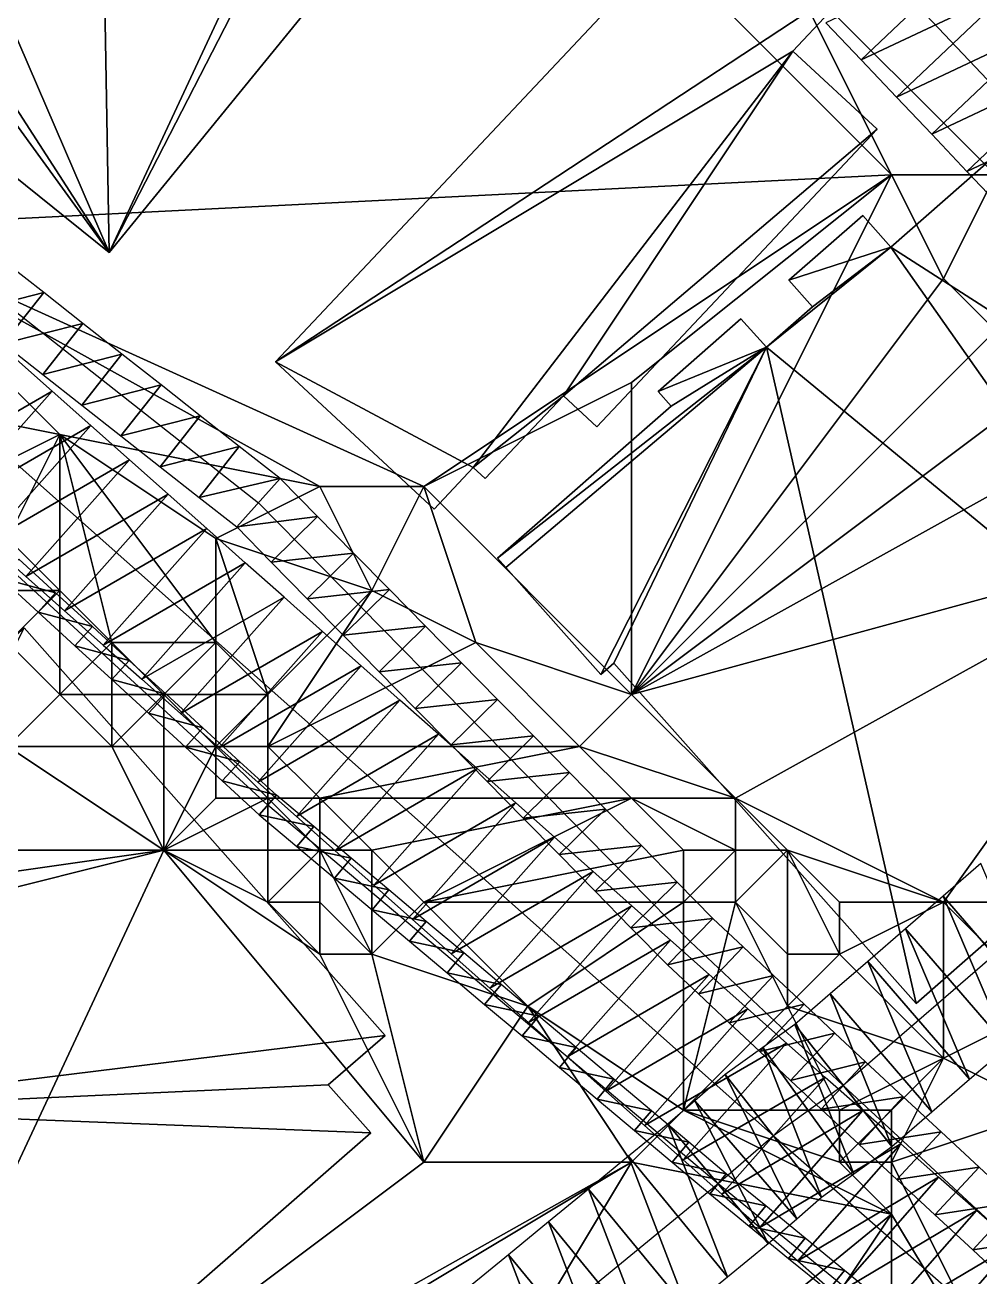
# Model space of a CAD drawing. Header units: metres. Extents: x -1103 to 901, y -902 to 905.
# Drawn here: x -767.34 to -730.6, y -44.42 to 3.76 of the extents above; entities that cross this region are included whole.
import ezdxf

# ---------------------------------------------------------------- set-up
doc = ezdxf.new("R2010")
doc.units = ezdxf.units.M
for name, color, linetype in [('OSM_BUILDING_FOOTPRINTS', 7, 'CONTINUOUS'), ('OSM_BUILDING_ROOFS', 1, 'CONTINUOUS'), ('OSM_BUILDING_WALLS', 8, 'CONTINUOUS'), ('OSM_PATH_AXES', 30, 'CONTINUOUS'), ('OSM_PATH_SURFACE', 30, 'CONTINUOUS'), ('OSM_ROAD_AXES', 2, 'CONTINUOUS'), ('OSM_ROAD_SURFACE', 9, 'CONTINUOUS'), ('OSM_TERRAIN', 3, 'CONTINUOUS')]:
    doc.layers.add(name, color=color, linetype=linetype)

msp = doc.modelspace()

# ---------------------------------------------------------------- linework, layer by layer
at = {"layer": 'OSM_BUILDING_FOOTPRINTS'}
for points in [[(-772.191, 1.509, 15.992), (-770.411, 3.688, 15.992), (-768.963, 2.527, 15.992), (-767.902, 3.821, 15.992), (-768.698, 4.451, 15.992), (-764.365, 9.782, 15.992), (-759.17, 5.602, 15.992), (-757.81, 7.271, 15.992), (-755.577, 5.48, 15.992), (-764.099, -4.993, 15.992), (-772.191, 1.509, 15.992)], [(-757.699, -9.206, 15.622), (-751.597, -14.869, 15.622), (-750.094, -13.265, 15.622), (-749.63, -13.696, 15.622), (-746.623, -10.511, 15.622), (-745.341, -11.706, 15.622), (-734.553, -0.248, 15.622), (-737.803, 2.76, 15.622), (-734.995, 5.746, 15.622), (-739.605, 10.025, 15.622), (-757.699, -9.206, 15.622)], [(-729.214, -0.569, 15.166), (-714.092, -17.578, 15.166), (-720.835, -23.494, 15.166), (-720.99, -23.328, 15.166), (-733.049, -33.901, 15.166), (-744.689, -20.796, 15.166), (-745.186, -21.238, 15.166), (-748.845, -17.114, 15.166), (-749.166, -16.76, 15.166), (-742.478, -10.909, 15.166), (-742.976, -10.345, 15.166), (-739.792, -7.547, 15.166), (-738.808, -8.642, 15.166), (-737.04, -7.083, 15.166), (-737.946, -6.054, 15.166), (-735.105, -3.566, 15.166), (-734.022, -4.794, 15.166), (-729.214, -0.569, 15.166)], [(-796.751, -55.511, 17.335), (-776.7, -37.993, 17.335), (-780.558, -33.636, 17.335), (-776.258, -29.887, 17.335), (-777.596, -28.372, 17.335), (-767.371, -19.436, 17.335), (-753.487, -35.129, 17.335), (-755.676, -37.031, 17.335), (-754.04, -38.878, 17.335), (-786.416, -67.178, 17.335), (-796.751, -55.511, 17.335)]]:
    msp.add_polyline3d(points, close=True, dxfattribs=at)
at = {"layer": 'OSM_BUILDING_ROOFS'}
for points in [[(-764.099, -4.993, 27.592), (-764.365, 9.782, 27.592), (-767.902, 3.821, 27.592)], [(-764.099, -4.993, 27.592), (-759.17, 5.602, 27.592), (-764.365, 9.782, 27.592)], [(-734.995, 5.746, 59.222), (-739.605, 10.025, 59.222), (-757.699, -9.206, 59.222)], [(-764.099, -4.993, 27.592), (-755.577, 5.48, 27.592), (-757.81, 7.271, 27.592)], [(-764.099, -4.993, 27.592), (-757.81, 7.271, 27.592), (-759.17, 5.602, 27.592)], [(-737.803, 2.76, 59.222), (-734.995, 5.746, 59.222), (-757.699, -9.206, 59.222)], [(-770.411, 3.688, 27.592), (-772.191, 1.509, 27.592), (-764.099, -4.993, 27.592)], [(-768.963, 2.527, 27.592), (-770.411, 3.688, 27.592), (-764.099, -4.993, 27.592)], [(-764.099, -4.993, 27.592), (-767.902, 3.821, 27.592), (-768.963, 2.527, 27.592)], [(-737.803, 2.76, 59.222), (-757.699, -9.206, 59.222), (-750.094, -13.265, 59.222)], [(-737.803, 2.76, 59.222), (-750.094, -13.265, 59.222), (-746.623, -10.511, 59.222)], [(-746.623, -10.511, 59.222), (-734.553, -0.248, 59.222), (-737.803, 2.76, 59.222)], [(-746.623, -10.511, 59.222), (-745.341, -11.706, 59.222), (-734.553, -0.248, 59.222)], [(-714.092, -17.578, 52.366), (-729.214, -0.569, 52.366), (-734.022, -4.794, 52.366)], [(-734.022, -4.794, 52.366), (-735.105, -3.566, 52.366), (-737.946, -6.054, 52.366)], [(-734.022, -4.794, 52.366), (-737.04, -7.083, 52.366), (-738.808, -8.642, 52.366)], [(-720.99, -23.328, 52.366), (-734.022, -4.794, 52.366), (-738.808, -8.642, 52.366)], [(-734.022, -4.794, 52.366), (-737.946, -6.054, 52.366), (-737.04, -7.083, 52.366)], [(-720.99, -23.328, 52.366), (-714.092, -17.578, 52.366), (-734.022, -4.794, 52.366)], [(-738.808, -8.642, 52.366), (-739.792, -7.547, 52.366), (-742.976, -10.345, 52.366)], [(-738.808, -8.642, 52.366), (-742.478, -10.909, 52.366), (-749.166, -16.76, 52.366)], [(-738.808, -8.642, 52.366), (-749.166, -16.76, 52.366), (-748.845, -17.114, 52.366)], [(-738.808, -8.642, 52.366), (-748.845, -17.114, 52.366), (-745.186, -21.238, 52.366)], [(-738.808, -8.642, 52.366), (-745.186, -21.238, 52.366), (-744.689, -20.796, 52.366)], [(-738.808, -8.642, 52.366), (-744.689, -20.796, 52.366), (-733.049, -33.901, 52.366)], [(-738.808, -8.642, 52.366), (-742.976, -10.345, 52.366), (-742.478, -10.909, 52.366)], [(-738.808, -8.642, 52.366), (-733.049, -33.901, 52.366), (-720.99, -23.328, 52.366)], [(-757.699, -9.206, 59.222), (-751.597, -14.869, 59.222), (-750.094, -13.265, 59.222)], [(-750.094, -13.265, 59.222), (-749.63, -13.696, 59.222), (-746.623, -10.511, 59.222)], [(-776.7, -37.993, 35.335), (-753.487, -35.129, 35.335), (-767.371, -19.436, 35.335)], [(-776.7, -37.993, 35.335), (-755.676, -37.031, 35.335), (-753.487, -35.129, 35.335)], [(-776.7, -37.993, 35.335), (-754.04, -38.878, 35.335), (-755.676, -37.031, 35.335)], [(-776.7, -37.993, 35.335), (-786.416, -67.178, 35.335), (-754.04, -38.878, 35.335)]]:
    msp.add_3dface(points, dxfattribs=at)
at = {"layer": 'OSM_BUILDING_WALLS'}
for points in [[(-739.605, 10.025, 15.622), (-757.699, -9.206, 15.622), (-757.699, -9.206, 59.222)], [(-739.605, 10.025, 15.622), (-757.699, -9.206, 59.222), (-739.605, 10.025, 59.222)], [(-764.099, -4.993, 15.992), (-755.577, 5.48, 15.992), (-755.577, 5.48, 27.592)], [(-764.099, -4.993, 15.992), (-755.577, 5.48, 27.592), (-764.099, -4.993, 27.592)], [(-737.803, 2.76, 15.622), (-734.995, 5.746, 15.622), (-734.995, 5.746, 59.222)], [(-737.803, 2.76, 15.622), (-734.995, 5.746, 59.222), (-737.803, 2.76, 59.222)], [(-734.553, -0.248, 15.622), (-737.803, 2.76, 15.622), (-737.803, 2.76, 59.222)], [(-734.553, -0.248, 15.622), (-737.803, 2.76, 59.222), (-734.553, -0.248, 59.222)], [(-772.191, 1.509, 15.992), (-764.099, -4.993, 15.992), (-764.099, -4.993, 27.592)], [(-772.191, 1.509, 15.992), (-764.099, -4.993, 27.592), (-772.191, 1.509, 27.592)], [(-745.341, -11.706, 15.622), (-734.553, -0.248, 15.622), (-734.553, -0.248, 59.222)], [(-745.341, -11.706, 15.622), (-734.553, -0.248, 59.222), (-745.341, -11.706, 59.222)], [(-729.214, -0.569, 15.166), (-734.022, -4.794, 15.166), (-734.022, -4.794, 52.366)], [(-729.214, -0.569, 15.166), (-734.022, -4.794, 52.366), (-729.214, -0.569, 52.366)], [(-735.105, -3.566, 15.166), (-737.946, -6.054, 15.166), (-737.946, -6.054, 52.366)], [(-735.105, -3.566, 15.166), (-737.946, -6.054, 52.366), (-735.105, -3.566, 52.366)], [(-734.022, -4.794, 15.166), (-735.105, -3.566, 15.166), (-735.105, -3.566, 52.366)], [(-734.022, -4.794, 15.166), (-735.105, -3.566, 52.366), (-734.022, -4.794, 52.366)], [(-737.946, -6.054, 15.166), (-737.04, -7.083, 15.166), (-737.04, -7.083, 52.366)], [(-737.946, -6.054, 15.166), (-737.04, -7.083, 52.366), (-737.946, -6.054, 52.366)], [(-737.04, -7.083, 15.166), (-738.808, -8.642, 15.166), (-738.808, -8.642, 52.366)], [(-737.04, -7.083, 15.166), (-738.808, -8.642, 52.366), (-737.04, -7.083, 52.366)], [(-739.792, -7.547, 15.166), (-742.976, -10.345, 15.166), (-742.976, -10.345, 52.366)], [(-739.792, -7.547, 15.166), (-742.976, -10.345, 52.366), (-739.792, -7.547, 52.366)], [(-738.808, -8.642, 15.166), (-739.792, -7.547, 15.166), (-739.792, -7.547, 52.366)], [(-738.808, -8.642, 15.166), (-739.792, -7.547, 52.366), (-738.808, -8.642, 52.366)], [(-757.699, -9.206, 15.622), (-751.597, -14.869, 15.622), (-751.597, -14.869, 59.222)], [(-757.699, -9.206, 15.622), (-751.597, -14.869, 59.222), (-757.699, -9.206, 59.222)], [(-749.63, -13.696, 15.622), (-746.623, -10.511, 15.622), (-746.623, -10.511, 59.222)], [(-749.63, -13.696, 15.622), (-746.623, -10.511, 59.222), (-749.63, -13.696, 59.222)], [(-746.623, -10.511, 15.622), (-745.341, -11.706, 15.622), (-745.341, -11.706, 59.222)], [(-746.623, -10.511, 15.622), (-745.341, -11.706, 59.222), (-746.623, -10.511, 59.222)], [(-742.976, -10.345, 15.166), (-742.478, -10.909, 15.166), (-742.478, -10.909, 52.366)], [(-742.976, -10.345, 15.166), (-742.478, -10.909, 52.366), (-742.976, -10.345, 52.366)], [(-742.478, -10.909, 15.166), (-749.166, -16.76, 15.166), (-749.166, -16.76, 52.366)], [(-742.478, -10.909, 15.166), (-749.166, -16.76, 52.366), (-742.478, -10.909, 52.366)], [(-751.597, -14.869, 15.622), (-750.094, -13.265, 15.622), (-750.094, -13.265, 59.222)], [(-751.597, -14.869, 15.622), (-750.094, -13.265, 59.222), (-751.597, -14.869, 59.222)], [(-750.094, -13.265, 15.622), (-749.63, -13.696, 15.622), (-749.63, -13.696, 59.222)], [(-750.094, -13.265, 15.622), (-749.63, -13.696, 59.222), (-750.094, -13.265, 59.222)], [(-749.166, -16.76, 15.166), (-748.845, -17.114, 15.166), (-748.845, -17.114, 52.366)], [(-749.166, -16.76, 15.166), (-748.845, -17.114, 52.366), (-749.166, -16.76, 52.366)], [(-748.845, -17.114, 15.166), (-745.186, -21.238, 15.166), (-745.186, -21.238, 52.366)], [(-748.845, -17.114, 15.166), (-745.186, -21.238, 52.366), (-748.845, -17.114, 52.366)], [(-753.487, -35.129, 17.335), (-767.371, -19.436, 17.335), (-767.371, -19.436, 35.335)], [(-753.487, -35.129, 17.335), (-767.371, -19.436, 35.335), (-753.487, -35.129, 35.335)], [(-745.186, -21.238, 15.166), (-744.689, -20.796, 15.166), (-744.689, -20.796, 52.366)], [(-745.186, -21.238, 15.166), (-744.689, -20.796, 52.366), (-745.186, -21.238, 52.366)], [(-744.689, -20.796, 15.166), (-733.049, -33.901, 15.166), (-733.049, -33.901, 52.366)], [(-744.689, -20.796, 15.166), (-733.049, -33.901, 52.366), (-744.689, -20.796, 52.366)], [(-733.049, -33.901, 15.166), (-720.99, -23.328, 15.166), (-720.99, -23.328, 52.366)], [(-733.049, -33.901, 15.166), (-720.99, -23.328, 52.366), (-733.049, -33.901, 52.366)], [(-755.676, -37.031, 17.335), (-753.487, -35.129, 17.335), (-753.487, -35.129, 35.335)], [(-755.676, -37.031, 17.335), (-753.487, -35.129, 35.335), (-755.676, -37.031, 35.335)], [(-754.04, -38.878, 17.335), (-755.676, -37.031, 17.335), (-755.676, -37.031, 35.335)], [(-754.04, -38.878, 17.335), (-755.676, -37.031, 35.335), (-754.04, -38.878, 35.335)], [(-786.416, -67.178, 17.335), (-754.04, -38.878, 17.335), (-754.04, -38.878, 35.335)], [(-786.416, -67.178, 17.335), (-754.04, -38.878, 35.335), (-786.416, -67.178, 35.335)]]:
    msp.add_3dface(points, dxfattribs=at)
at = {"layer": 'OSM_PATH_AXES'}
for points in [[(-966.805, 120.324, 18.023), (-949.041, 108.624, 18.629), (-915.128, 88.331, 19.102), (-908.098, 83.454, 19.241), (-898.613, 78.135, 19.687), (-871.885, 62.509, 19.656), (-840.349, 43.665, 18.442), (-808.967, 23.594, 16.412), (-790.186, 11.396, 16.733), (-789.125, 10.202, 16.702), (-784.129, 6.431, 17.328), (-774.921, -1.598, 17.995), (-758.362, -14.625, 18.592), (-741.748, -31.512, 20.176), (-735.857, -37.053, 19.852), (-700.871, -69.51, 20.233)], [(-728.539, -50.766, 21.259), (-740.676, -40.835, 20.932), (-757.997, -26.259, 19.966), (-782.095, -4.164, 17.696), (-794.287, 10.268, 16.676), (-809.84, 21.703, 16.404), (-816.87, 26.801, 17.225), (-830.411, 35.039, 17.679), (-843.665, 43.046, 18.705), (-863.429, 54.58, 19.599), (-875.942, 62.62, 19.948), (-888.4, 68.503, 20.089), (-919.505, 82.547, 19.404), (-935.898, 91.317, 19.055), (-958.05, 105.317, 18.452), (-980.876, 119.738, 18.084)]]:
    msp.add_polyline3d(points, dxfattribs=at)
at = {"layer": 'OSM_PATH_SURFACE'}
for points in [[(-769.673, -7.318, 18.281), (-766.621, -6.537, 18.111), (-768.127, -5.353, 18.109)], [(-769.673, -7.318, 18.281), (-768.167, -8.502, 18.339), (-766.621, -6.537, 18.111)], [(-768.167, -8.502, 18.339), (-765.116, -7.721, 18.114), (-766.621, -6.537, 18.111)], [(-768.167, -8.502, 18.339), (-766.662, -9.686, 18.398), (-765.116, -7.721, 18.114)], [(-766.662, -9.686, 18.398), (-763.611, -8.906, 18.164), (-765.116, -7.721, 18.114)], [(-766.662, -9.686, 18.398), (-765.157, -10.871, 18.457), (-763.611, -8.906, 18.164)], [(-765.157, -10.871, 18.457), (-762.105, -10.09, 18.296), (-763.611, -8.906, 18.164)], [(-765.157, -10.871, 18.457), (-763.651, -12.055, 18.515), (-762.105, -10.09, 18.296)], [(-763.651, -12.055, 18.515), (-760.6, -11.274, 18.428), (-762.105, -10.09, 18.296)], [(-763.651, -12.055, 18.515), (-762.146, -13.239, 18.589), (-760.6, -11.274, 18.428)], [(-762.146, -13.239, 18.589), (-759.095, -12.459, 18.522), (-760.6, -11.274, 18.428)], [(-762.146, -13.239, 18.589), (-760.641, -14.423, 18.677), (-759.095, -12.459, 18.522)], [(-760.641, -14.423, 18.677), (-757.528, -13.695, 18.583), (-759.095, -12.459, 18.522)], [(-760.641, -14.423, 18.677), (-759.197, -15.556, 18.76), (-757.528, -13.695, 18.583)], [(-759.197, -15.556, 18.76), (-756.087, -15.156, 18.695), (-757.528, -13.695, 18.583)], [(-759.197, -15.556, 18.76), (-757.869, -16.909, 18.851), (-756.087, -15.156, 18.695)], [(-757.869, -16.909, 18.851), (-754.702, -16.563, 18.8), (-756.087, -15.156, 18.695)], [(-766.164, -18.092, 18.722), (-767.582, -16.793, 18.73), (-768.258, -17.53, 19.055)], [(-757.869, -16.909, 18.851), (-756.484, -18.317, 18.9), (-754.702, -16.563, 18.8)], [(-756.484, -18.317, 18.9), (-753.318, -17.97, 18.89), (-754.702, -16.563, 18.8)], [(-766.164, -18.092, 18.722), (-768.258, -17.53, 19.055), (-766.84, -18.83, 19.016)], [(-764.747, -19.392, 18.816), (-766.164, -18.092, 18.722), (-766.84, -18.83, 19.016)], [(-756.484, -18.317, 18.9), (-755.1, -19.724, 18.965), (-753.318, -17.97, 18.89)], [(-755.1, -19.724, 18.965), (-751.933, -19.378, 19.058), (-753.318, -17.97, 18.89)], [(-764.747, -19.392, 18.816), (-766.84, -18.83, 19.016), (-765.423, -20.129, 19.416)], [(-763.329, -20.692, 19.207), (-764.747, -19.392, 18.816), (-765.423, -20.129, 19.416)], [(-755.1, -19.724, 18.965), (-753.715, -21.131, 19.082), (-751.933, -19.378, 19.058)], [(-753.715, -21.131, 19.082), (-750.549, -20.785, 19.184), (-751.933, -19.378, 19.058)], [(-763.329, -20.692, 19.207), (-765.423, -20.129, 19.416), (-764.005, -21.429, 19.627)], [(-761.912, -21.992, 19.918), (-763.329, -20.692, 19.207), (-764.005, -21.429, 19.627)], [(-753.715, -21.131, 19.082), (-752.331, -22.538, 19.222), (-750.549, -20.785, 19.184)], [(-752.331, -22.538, 19.222), (-749.164, -22.192, 19.336), (-750.549, -20.785, 19.184)], [(-761.912, -21.992, 19.918), (-764.005, -21.429, 19.627), (-762.588, -22.729, 20.175)], [(-760.494, -23.291, 19.893), (-761.912, -21.992, 19.918), (-762.588, -22.729, 20.175)], [(-752.331, -22.538, 19.222), (-750.946, -23.945, 19.374), (-749.164, -22.192, 19.336)], [(-750.946, -23.945, 19.374), (-747.78, -23.599, 19.487), (-749.164, -22.192, 19.336)], [(-760.494, -23.291, 19.893), (-762.588, -22.729, 20.175), (-761.17, -24.028, 20.084)], [(-759.077, -24.591, 19.871), (-760.494, -23.291, 19.893), (-761.17, -24.028, 20.084)], [(-750.946, -23.945, 19.374), (-749.562, -25.353, 19.485), (-747.78, -23.599, 19.487)], [(-749.562, -25.353, 19.485), (-746.395, -25.007, 19.627), (-747.78, -23.599, 19.487)], [(-759.077, -24.591, 19.871), (-761.17, -24.028, 20.084), (-759.753, -25.328, 20.093)], [(-757.667, -25.884, 19.833), (-759.077, -24.591, 19.871), (-759.753, -25.328, 20.093)], [(-749.562, -25.353, 19.485), (-748.177, -26.76, 19.663), (-746.395, -25.007, 19.627)], [(-748.177, -26.76, 19.663), (-745.011, -26.414, 19.782), (-746.395, -25.007, 19.627)], [(-757.667, -25.884, 19.833), (-759.753, -25.328, 20.093), (-758.327, -26.635, 20.145)], [(-756.232, -27.091, 19.758), (-757.667, -25.884, 19.833), (-758.327, -26.635, 20.145)], [(-748.177, -26.76, 19.663), (-746.793, -28.167, 19.782), (-745.011, -26.414, 19.782)], [(-746.793, -28.167, 19.782), (-743.626, -27.821, 19.897), (-745.011, -26.414, 19.782)], [(-756.232, -27.091, 19.758), (-758.327, -26.635, 20.145), (-756.876, -27.857, 20.095)], [(-754.789, -28.306, 19.773), (-756.232, -27.091, 19.758), (-756.876, -27.857, 20.095)], [(-754.789, -28.306, 19.773), (-756.876, -27.857, 20.095), (-755.432, -29.071, 20.124)], [(-746.793, -28.167, 19.782), (-745.408, -29.574, 19.951), (-743.626, -27.821, 19.897)], [(-745.408, -29.574, 19.951), (-742.242, -29.228, 20.084), (-743.626, -27.821, 19.897)], [(-753.345, -29.521, 19.724), (-754.789, -28.306, 19.773), (-755.432, -29.071, 20.124)], [(-753.345, -29.521, 19.724), (-755.432, -29.071, 20.124), (-753.989, -30.286, 19.981)], [(-745.408, -29.574, 19.951), (-744.024, -30.982, 20.135), (-742.242, -29.228, 20.084)], [(-744.024, -30.982, 20.135), (-740.873, -30.62, 20.171), (-742.242, -29.228, 20.084)], [(-751.902, -30.735, 19.809), (-753.345, -29.521, 19.724), (-753.989, -30.286, 19.981)], [(-751.902, -30.735, 19.809), (-753.989, -30.286, 19.981), (-752.546, -31.501, 20.068)], [(-750.458, -31.95, 19.93), (-751.902, -30.735, 19.809), (-752.546, -31.501, 20.068)], [(-744.024, -30.982, 20.135), (-742.624, -32.404, 20.288), (-740.873, -30.62, 20.171)], [(-742.624, -32.404, 20.288), (-739.714, -31.71, 20.255), (-740.873, -30.62, 20.171)], [(-750.458, -31.95, 19.93), (-752.546, -31.501, 20.068), (-751.102, -32.715, 20.189)], [(-742.624, -32.404, 20.288), (-741.426, -33.531, 20.364), (-739.714, -31.71, 20.255)], [(-741.426, -33.531, 20.364), (-738.535, -32.818, 20.396), (-739.714, -31.71, 20.255)], [(-749.015, -33.165, 20.051), (-750.458, -31.95, 19.93), (-751.102, -32.715, 20.189)], [(-749.015, -33.165, 20.051), (-751.102, -32.715, 20.189), (-749.659, -33.93, 20.237)], [(-747.571, -34.379, 20.184), (-749.015, -33.165, 20.051), (-749.659, -33.93, 20.237)], [(-741.426, -33.531, 20.364), (-740.248, -34.639, 20.465), (-738.535, -32.818, 20.396)], [(-740.248, -34.639, 20.465), (-737.357, -33.926, 20.332), (-738.535, -32.818, 20.396)], [(-747.571, -34.379, 20.184), (-749.659, -33.93, 20.237), (-748.215, -35.144, 20.289)], [(-740.248, -34.639, 20.465), (-739.07, -35.747, 20.494), (-737.357, -33.926, 20.332)], [(-739.07, -35.747, 20.494), (-736.179, -35.034, 20.135), (-737.357, -33.926, 20.332)], [(-746.128, -35.594, 20.349), (-747.571, -34.379, 20.184), (-748.215, -35.144, 20.289)], [(-746.128, -35.594, 20.349), (-748.215, -35.144, 20.289), (-746.772, -36.359, 20.476)], [(-739.07, -35.747, 20.494), (-737.891, -36.855, 20.238), (-736.179, -35.034, 20.135)], [(-737.891, -36.855, 20.238), (-735.004, -36.139, 19.85), (-736.179, -35.034, 20.135)], [(-744.684, -36.808, 20.515), (-746.128, -35.594, 20.349), (-746.772, -36.359, 20.476)], [(-744.684, -36.808, 20.515), (-746.772, -36.359, 20.476), (-745.328, -37.574, 20.652)], [(-737.891, -36.855, 20.238), (-736.71, -37.966, 19.981), (-735.004, -36.139, 19.85)], [(-736.71, -37.966, 19.981), (-733.549, -37.489, 19.747), (-735.004, -36.139, 19.85)], [(-743.241, -38.023, 20.68), (-744.684, -36.808, 20.515), (-745.328, -37.574, 20.652)], [(-743.241, -38.023, 20.68), (-745.328, -37.574, 20.652), (-743.885, -38.788, 20.818)], [(-736.71, -37.966, 19.981), (-735.249, -39.321, 20.109), (-733.549, -37.489, 19.747)], [(-735.249, -39.321, 20.109), (-732.091, -38.841, 20.643), (-733.549, -37.489, 19.747)], [(-741.798, -39.238, 20.831), (-743.241, -38.023, 20.68), (-743.885, -38.788, 20.818)], [(-741.798, -39.238, 20.831), (-743.885, -38.788, 20.818), (-742.441, -40.003, 20.967)], [(-735.249, -39.321, 20.109), (-733.791, -40.674, 21.015), (-732.091, -38.841, 20.643)], [(-733.791, -40.674, 21.015), (-730.633, -40.194, 20.866), (-732.091, -38.841, 20.643)], [(-740.357, -40.45, 20.969), (-741.798, -39.238, 20.831), (-742.441, -40.003, 20.967)], [(-740.357, -40.45, 20.969), (-742.441, -40.003, 20.967), (-740.995, -41.22, 21.016)], [(-738.842, -41.689, 21.013), (-740.357, -40.45, 20.969), (-740.995, -41.22, 21.016)], [(-733.791, -40.674, 21.015), (-732.334, -42.026, 21.037), (-730.633, -40.194, 20.866)], [(-732.334, -42.026, 21.037), (-729.176, -41.546, 20.875), (-730.633, -40.194, 20.866)], [(-738.842, -41.689, 21.013), (-740.995, -41.22, 21.016), (-739.476, -42.463, 21.019)], [(-737.325, -42.931, 21.016), (-738.842, -41.689, 21.013), (-739.476, -42.463, 21.019)], [(-732.334, -42.026, 21.037), (-730.876, -43.379, 21.046), (-729.176, -41.546, 20.875)], [(-730.876, -43.379, 21.046), (-727.718, -42.898, 20.899), (-729.176, -41.546, 20.875)], [(-737.325, -42.931, 21.016), (-739.476, -42.463, 21.019), (-737.958, -43.705, 21.023)], [(-735.808, -44.172, 21.095), (-737.325, -42.931, 21.016), (-737.958, -43.705, 21.023)], [(-730.876, -43.379, 21.046), (-729.418, -44.731, 21.055), (-727.718, -42.898, 20.899)], [(-735.808, -44.172, 21.095), (-737.958, -43.705, 21.023), (-736.441, -44.946, 21.129)], [(-734.291, -45.413, 21.196), (-735.808, -44.172, 21.095), (-736.441, -44.946, 21.129)]]:
    msp.add_3dface(points, dxfattribs=at)
at = {"layer": 'OSM_ROAD_AXES'}
for points in [[(-361.459, 281.704, 11.575), (-475.743, 185.059, 13.242), (-568.428, 108.563, 15.081), (-658.459, 30.519, 14.781), (-712.633, -16.991, 17.947), (-735.857, -37.053, 19.852), (-738.543, -38.988, 20.274), (-740.676, -40.835, 20.932), (-812.988, -100.179, 24.888), (-836.908, -123.458, 22.18), (-868.952, -154.745, 17.428), (-897.758, -186.208, 15.969), (-899.913, -187.933, 15.965)], [(-1100, 195.877, 17.277), (-1097.528, 194.262, 17.366), (-1065.394, 173.671, 18.048), (-1011.009, 140.042, 18.046), (-957, 107.319, 18.41), (-917.527, 85.368, 19.253), (-809.409, 22.466, 16.407), (-793.16, 9.781, 16.642), (-792.364, 8.675, 16.575), (-790.606, 7.238, 16.561), (-738.543, -38.988, 20.274), (-702.076, -71.037, 20.371), (-697.588, -76.035, 19.44)], [(-762.851, 35.981, 17.581), (-712.633, -16.991, 17.947)]]:
    msp.add_polyline3d(points, dxfattribs=at)
at = {"layer": 'OSM_ROAD_SURFACE'}
for points in [[(-736.526, 3.851, 17.769), (-735.169, 2.42, 17.719), (-730.814, 6.548, 17.506)], [(-735.169, 2.42, 17.719), (-729.457, 5.116, 17.464), (-730.814, 6.548, 17.506)], [(-735.169, 2.42, 17.719), (-733.812, 0.988, 17.668), (-729.457, 5.116, 17.464)], [(-733.812, 0.988, 17.668), (-728.1, 3.684, 17.418), (-729.457, 5.116, 17.464)], [(-733.812, 0.988, 17.668), (-732.454, -0.444, 17.618), (-728.1, 3.684, 17.418)], [(-732.454, -0.444, 17.618), (-726.743, 2.253, 17.377), (-728.1, 3.684, 17.418)], [(-732.454, -0.444, 17.618), (-731.097, -1.875, 17.567), (-726.743, 2.253, 17.377)], [(-731.097, -1.875, 17.567), (-725.386, 0.821, 17.338), (-726.743, 2.253, 17.377)], [(-731.097, -1.875, 17.567), (-729.74, -3.307, 17.626), (-725.386, 0.821, 17.338)], [(-771.773, -13.496, 18.435), (-766.302, -10.33, 18.401), (-767.789, -9.009, 18.335)], [(-771.773, -13.496, 18.435), (-770.285, -14.817, 18.594), (-766.302, -10.33, 18.401)], [(-770.285, -14.817, 18.594), (-764.814, -11.651, 18.467), (-766.302, -10.33, 18.401)], [(-770.285, -14.817, 18.594), (-768.798, -16.137, 18.7), (-764.814, -11.651, 18.467)], [(-768.798, -16.137, 18.7), (-763.326, -12.971, 18.548), (-764.814, -11.651, 18.467)], [(-768.798, -16.137, 18.7), (-767.31, -17.458, 18.842), (-763.326, -12.971, 18.548)], [(-767.31, -17.458, 18.842), (-761.839, -14.292, 18.647), (-763.326, -12.971, 18.548)], [(-767.31, -17.458, 18.842), (-765.823, -18.779, 18.92), (-761.839, -14.292, 18.647)], [(-765.823, -18.779, 18.92), (-760.351, -15.613, 18.746), (-761.839, -14.292, 18.647)], [(-765.823, -18.779, 18.92), (-764.335, -20.1, 18.952), (-760.351, -15.613, 18.746)], [(-764.335, -20.1, 18.952), (-758.864, -16.934, 18.811), (-760.351, -15.613, 18.746)], [(-764.335, -20.1, 18.952), (-762.847, -21.42, 19.598), (-758.864, -16.934, 18.811)], [(-762.847, -21.42, 19.598), (-757.376, -18.254, 18.859), (-758.864, -16.934, 18.811)], [(-762.847, -21.42, 19.598), (-761.36, -22.741, 19.964), (-757.376, -18.254, 18.859)], [(-761.36, -22.741, 19.964), (-755.889, -19.575, 18.907), (-757.376, -18.254, 18.859)], [(-761.36, -22.741, 19.964), (-759.872, -24.062, 19.97), (-755.889, -19.575, 18.907)], [(-759.872, -24.062, 19.97), (-754.401, -20.896, 19.017), (-755.889, -19.575, 18.907)], [(-759.872, -24.062, 19.97), (-758.385, -25.383, 19.887), (-754.401, -20.896, 19.017)], [(-758.385, -25.383, 19.887), (-752.914, -22.217, 19.146), (-754.401, -20.896, 19.017)], [(-758.385, -25.383, 19.887), (-756.897, -26.703, 19.839), (-752.914, -22.217, 19.146)], [(-756.897, -26.703, 19.839), (-751.426, -23.537, 19.296), (-752.914, -22.217, 19.146)], [(-756.897, -26.703, 19.839), (-755.41, -28.024, 19.858), (-751.426, -23.537, 19.296)], [(-755.41, -28.024, 19.858), (-749.939, -24.858, 19.408), (-751.426, -23.537, 19.296)], [(-755.41, -28.024, 19.858), (-753.922, -29.345, 19.735), (-749.939, -24.858, 19.408)], [(-753.922, -29.345, 19.735), (-748.451, -26.179, 19.565), (-749.939, -24.858, 19.408)], [(-753.922, -29.345, 19.735), (-752.435, -30.666, 19.825), (-748.451, -26.179, 19.565)], [(-752.435, -30.666, 19.825), (-746.964, -27.5, 19.717), (-748.451, -26.179, 19.565)], [(-752.435, -30.666, 19.825), (-750.947, -31.986, 19.966), (-746.964, -27.5, 19.717)], [(-750.947, -31.986, 19.966), (-745.476, -28.82, 19.84), (-746.964, -27.5, 19.717)], [(-750.947, -31.986, 19.966), (-749.46, -33.307, 20.108), (-745.476, -28.82, 19.84)], [(-749.46, -33.307, 20.108), (-743.989, -30.141, 20.049), (-745.476, -28.82, 19.84)], [(-730.56, -28.513, 18.991), (-732.012, -29.767, 19.038), (-728.09, -34.308, 19.14)], [(-732.012, -29.767, 19.038), (-733.463, -31.021, 19.219), (-729.541, -35.561, 19.449)], [(-732.012, -29.767, 19.038), (-729.541, -35.561, 19.449), (-728.09, -34.308, 19.14)], [(-749.46, -33.307, 20.108), (-747.972, -34.628, 20.19), (-743.989, -30.141, 20.049)], [(-747.972, -34.628, 20.19), (-742.501, -31.462, 20.208), (-743.989, -30.141, 20.049)], [(-733.463, -31.021, 19.219), (-734.915, -32.275, 19.397), (-730.993, -36.815, 19.779)], [(-733.463, -31.021, 19.219), (-730.993, -36.815, 19.779), (-729.541, -35.561, 19.449)], [(-747.972, -34.628, 20.19), (-746.485, -35.948, 20.384), (-742.501, -31.462, 20.208)], [(-746.485, -35.948, 20.384), (-741.013, -32.782, 20.274), (-742.501, -31.462, 20.208)], [(-734.915, -32.275, 19.397), (-736.366, -33.529, 19.936), (-732.444, -38.069, 20.224)], [(-734.915, -32.275, 19.397), (-732.444, -38.069, 20.224), (-730.993, -36.815, 19.779)], [(-746.485, -35.948, 20.384), (-744.997, -37.269, 20.566), (-741.013, -32.782, 20.274)], [(-744.997, -37.269, 20.566), (-739.526, -34.103, 20.428), (-741.013, -32.782, 20.274)], [(-736.366, -33.529, 19.936), (-737.724, -34.704, 20.394), (-733.99, -39.401, 20.641)], [(-736.366, -33.529, 19.936), (-733.99, -39.401, 20.641), (-732.444, -38.069, 20.224)], [(-744.997, -37.269, 20.566), (-743.51, -38.59, 20.747), (-739.526, -34.103, 20.428)], [(-743.51, -38.59, 20.747), (-738.038, -35.424, 20.364), (-739.526, -34.103, 20.428)], [(-737.724, -34.704, 20.394), (-738.953, -35.586, 20.465), (-735.446, -40.454, 20.376)], [(-737.724, -34.704, 20.394), (-735.446, -40.454, 20.376), (-733.99, -39.401, 20.641)], [(-743.51, -38.59, 20.747), (-742.022, -39.911, 20.91), (-738.038, -35.424, 20.364)], [(-742.022, -39.911, 20.91), (-736.556, -36.74, 20.046), (-738.038, -35.424, 20.364)], [(-738.953, -35.586, 20.465), (-740.395, -36.628, 20.548), (-736.691, -41.348, 20.958)], [(-738.953, -35.586, 20.465), (-736.691, -41.348, 20.958), (-735.446, -40.454, 20.376)], [(-742.022, -39.911, 20.91), (-740.529, -41.236, 20.984), (-736.556, -36.74, 20.046)], [(-740.395, -36.628, 20.548), (-741.573, -37.643, 20.6), (-737.646, -42.18, 20.983)], [(-740.529, -41.236, 20.984), (-735.104, -38.017, 19.86), (-736.556, -36.74, 20.046)], [(-740.395, -36.628, 20.548), (-737.646, -42.18, 20.983), (-736.691, -41.348, 20.958)], [(-741.573, -37.643, 20.6), (-742.604, -38.537, 20.719), (-738.748, -43.133, 20.991)], [(-741.573, -37.643, 20.6), (-738.748, -43.133, 20.991), (-737.646, -42.18, 20.983)], [(-740.529, -41.236, 20.984), (-739.064, -42.523, 20.988), (-735.104, -38.017, 19.86)], [(-739.064, -42.523, 20.988), (-733.645, -39.299, 20.68), (-735.104, -38.017, 19.86)], [(-742.604, -38.537, 20.719), (-744.118, -39.779, 20.953), (-740.311, -44.417, 21.003)], [(-742.604, -38.537, 20.719), (-740.311, -44.417, 21.003), (-738.748, -43.133, 20.991)], [(-739.064, -42.523, 20.988), (-737.606, -43.805, 20.992), (-733.645, -39.299, 20.68)], [(-737.606, -43.805, 20.992), (-732.186, -40.58, 20.924), (-733.645, -39.299, 20.68)], [(-744.118, -39.779, 20.953), (-745.656, -41.041, 21.004), (-741.85, -45.679, 21.015)], [(-744.118, -39.779, 20.953), (-741.85, -45.679, 21.015), (-740.311, -44.417, 21.003)], [(-737.606, -43.805, 20.992), (-736.147, -45.087, 21.14), (-732.186, -40.58, 20.924)], [(-736.147, -45.087, 21.14), (-730.728, -41.862, 20.929), (-732.186, -40.58, 20.924)], [(-745.656, -41.041, 21.004), (-747.195, -42.304, 21.02), (-743.389, -46.942, 21.027)], [(-745.656, -41.041, 21.004), (-743.389, -46.942, 21.027), (-741.85, -45.679, 21.015)], [(-736.147, -45.087, 21.14), (-734.688, -46.369, 21.22), (-730.728, -41.862, 20.929)], [(-734.688, -46.369, 21.22), (-729.269, -43.144, 20.934), (-730.728, -41.862, 20.929)], [(-747.195, -42.304, 21.02), (-748.733, -43.566, 21.037), (-744.927, -48.205, 21.039)], [(-747.195, -42.304, 21.02), (-744.927, -48.205, 21.039), (-743.389, -46.942, 21.027)], [(-734.688, -46.369, 21.22), (-733.23, -47.651, 21.269), (-729.269, -43.144, 20.934)], [(-733.23, -47.651, 21.269), (-727.81, -44.426, 20.949), (-729.269, -43.144, 20.934)], [(-748.733, -43.566, 21.037), (-750.272, -44.829, 21.054), (-746.466, -49.467, 21.051)], [(-748.733, -43.566, 21.037), (-746.466, -49.467, 21.051), (-744.927, -48.205, 21.039)]]:
    msp.add_3dface(points, dxfattribs=at)
at = {"layer": 'OSM_TERRAIN'}
for points in [[(-774, -4, 18.037), (-762, 26, 17.925), (-782, 10, 17.746)], [(-734, -2, 17.918), (-762, 26, 17.925), (-774, -4, 18.037)], [(-734, -2, 17.918), (-738, 6, 17.72), (-762, 26, 17.925)], [(-734, -2, 17.918), (-730, -2, 17.382), (-738, 6, 17.72)], [(-730, -2, 17.382), (-728, 4, 17.367), (-738, 6, 17.72)], [(-752, -14, 18.033), (-734, -2, 17.918), (-774, -4, 18.037)], [(-752, -14, 18.033), (-744, -10, 18.033), (-734, -2, 17.918)], [(-744, -10, 18.033), (-744, -22, 18.623), (-734, -2, 17.918)], [(-744, -22, 18.623), (-732, -6, 18.554), (-734, -2, 17.918)], [(-732, -6, 18.554), (-730, -2, 17.382), (-734, -2, 17.918)], [(-730, -8, 18.554), (-730, -2, 17.382), (-732, -6, 18.554)], [(-776, -10, 18.188), (-766, -12, 18.44), (-774, -4, 18.037)], [(-766, -12, 18.44), (-756, -14, 18.515), (-774, -4, 18.037)], [(-756, -14, 18.515), (-752, -14, 18.033), (-774, -4, 18.037)], [(-744, -22, 18.623), (-730, -8, 18.554), (-732, -6, 18.554)], [(-744, -22, 18.623), (-728, -10, 18.554), (-730, -8, 18.554)], [(-776, -10, 18.188), (-770, -14, 18.368), (-766, -12, 18.44)], [(-744, -22, 18.623), (-744, -10, 18.033), (-752, -14, 18.033)], [(-726, -12, 18.554), (-728, -10, 18.554), (-744, -22, 18.623)], [(-768, -16, 18.509), (-766, -12, 18.44), (-770, -14, 18.368)], [(-768, -16, 18.509), (-766, -18, 18.581), (-766, -12, 18.44)], [(-764, -20, 18.726), (-766, -12, 18.44), (-766, -18, 18.581)], [(-764, -20, 18.726), (-760, -20, 18.808), (-766, -12, 18.44)], [(-760, -20, 18.808), (-760, -16, 18.726), (-766, -12, 18.44)], [(-766, -12, 18.44), (-760, -16, 18.726), (-756, -14, 18.515)], [(-722, -16, 18.554), (-726, -12, 18.554), (-744, -22, 18.623)], [(-760, -16, 18.726), (-754, -18, 18.838), (-756, -14, 18.515)], [(-754, -18, 18.838), (-752, -14, 18.033), (-756, -14, 18.515)], [(-754, -18, 18.838), (-750, -20, 19.076), (-752, -14, 18.033)], [(-750, -20, 19.076), (-744, -22, 18.623), (-752, -14, 18.033)], [(-768, -18, 19.181), (-766, -18, 18.581), (-768, -16, 18.509)], [(-760, -20, 18.808), (-758, -22, 18.894), (-760, -16, 18.726)], [(-758, -22, 18.894), (-754, -18, 18.838), (-760, -16, 18.726)], [(-740, -26, 18.554), (-722, -16, 18.554), (-744, -22, 18.623)], [(-740, -26, 18.554), (-732, -30, 19), (-722, -16, 18.554)], [(-732, -30, 19), (-724, -30, 18.736), (-722, -16, 18.554)], [(-766, -22, 20.419), (-766, -18, 18.581), (-768, -20, 19.428)], [(-768, -20, 19.428), (-766, -18, 18.581), (-768, -18, 19.181)], [(-766, -22, 20.419), (-764, -20, 18.726), (-766, -18, 18.581)], [(-758, -22, 18.894), (-758, -24, 18.994), (-754, -18, 18.838)], [(-758, -24, 18.994), (-750, -20, 19.076), (-754, -18, 18.838)], [(-768, -24, 20.968), (-766, -22, 20.419), (-768, -20, 19.428)], [(-766, -22, 20.419), (-764, -22, 19.873), (-764, -20, 18.726)], [(-764, -22, 19.873), (-762, -22, 19.885), (-764, -20, 18.726)], [(-762, -22, 19.885), (-760, -20, 18.808), (-764, -20, 18.726)], [(-762, -22, 19.885), (-760, -22, 18.808), (-760, -20, 18.808)], [(-760, -22, 18.808), (-758, -22, 18.894), (-760, -20, 18.808)], [(-758, -24, 18.994), (-746, -24, 19.51), (-750, -20, 19.076)], [(-746, -24, 19.51), (-744, -22, 18.623), (-750, -20, 19.076)], [(-768, -24, 20.968), (-764, -24, 20.563), (-766, -22, 20.419)], [(-764, -24, 20.563), (-764, -22, 19.873), (-766, -22, 20.419)], [(-764, -24, 20.563), (-762, -24, 20.03), (-762, -22, 19.885)], [(-764, -24, 20.563), (-762, -22, 19.885), (-764, -22, 19.873)], [(-762, -24, 20.03), (-760, -24, 19.952), (-762, -22, 19.885)], [(-760, -24, 19.952), (-760, -22, 18.808), (-762, -22, 19.885)], [(-760, -24, 19.952), (-758, -24, 18.994), (-758, -22, 18.894)], [(-760, -24, 19.952), (-758, -22, 18.894), (-760, -22, 18.808)], [(-746, -24, 19.51), (-740, -26, 18.554), (-744, -22, 18.623)], [(-774, -28, 20.85), (-762, -28, 20.968), (-768, -24, 20.968)], [(-768, -24, 20.968), (-762, -28, 20.968), (-764, -24, 20.563)], [(-762, -28, 20.968), (-762, -24, 20.03), (-764, -24, 20.563)], [(-762, -28, 20.968), (-760, -26, 20.067), (-760, -24, 19.952)], [(-762, -28, 20.968), (-760, -24, 19.952), (-762, -24, 20.03)], [(-760, -26, 20.067), (-758, -26, 19.946), (-760, -24, 19.952)], [(-758, -26, 19.946), (-758, -24, 18.994), (-760, -24, 19.952)], [(-758, -26, 19.946), (-756, -26, 19.114), (-758, -24, 18.994)], [(-756, -26, 19.114), (-746, -24, 19.51), (-758, -24, 18.994)], [(-756, -26, 19.114), (-744, -26, 19.726), (-746, -24, 19.51)], [(-744, -26, 19.726), (-740, -26, 18.554), (-746, -24, 19.51)], [(-762, -28, 20.968), (-758, -28, 20.095), (-758, -26, 19.946)], [(-762, -28, 20.968), (-758, -26, 19.946), (-760, -26, 20.067)], [(-758, -28, 20.095), (-756, -28, 19.971), (-758, -26, 19.946)], [(-756, -28, 19.971), (-756, -26, 19.114), (-758, -26, 19.946)], [(-756, -28, 19.971), (-754, -28, 19.4), (-756, -26, 19.114)], [(-754, -28, 19.4), (-744, -26, 19.726), (-756, -26, 19.114)], [(-752, -30, 19.564), (-744, -26, 19.726), (-754, -28, 19.4)], [(-752, -30, 19.564), (-742, -28, 19.892), (-744, -26, 19.726)], [(-742, -28, 19.892), (-740, -28, 19.245), (-744, -26, 19.726)], [(-740, -28, 19.245), (-740, -26, 18.554), (-744, -26, 19.726)], [(-740, -28, 19.245), (-738, -28, 18.554), (-740, -26, 18.554)], [(-738, -28, 18.554), (-732, -30, 19), (-740, -26, 18.554)], [(-776, -58, 20.968), (-762, -28, 20.968), (-778, -32, 20.968)], [(-778, -32, 20.968), (-762, -28, 20.968), (-776, -30, 20.946)], [(-776, -58, 20.968), (-752, -40, 20.84), (-762, -28, 20.968)], [(-776, -30, 20.946), (-762, -28, 20.968), (-774, -28, 20.85)], [(-762, -28, 20.968), (-752, -40, 20.84), (-756, -32, 20.8)], [(-762, -28, 20.968), (-756, -32, 20.8), (-758, -30, 20.751)], [(-758, -30, 20.751), (-758, -28, 20.095), (-762, -28, 20.968)], [(-758, -30, 20.751), (-756, -30, 20.17), (-756, -28, 19.971)], [(-758, -30, 20.751), (-756, -28, 19.971), (-758, -28, 20.095)], [(-756, -30, 20.17), (-754, -32, 20.278), (-756, -28, 19.971)], [(-754, -32, 20.278), (-754, -28, 19.4), (-756, -28, 19.971)], [(-754, -32, 20.278), (-752, -30, 19.564), (-754, -28, 19.4)], [(-752, -30, 19.564), (-742, -30, 20.095), (-742, -28, 19.892)], [(-742, -30, 20.095), (-740, -30, 20.022), (-740, -28, 19.245)], [(-742, -30, 20.095), (-740, -28, 19.245), (-742, -28, 19.892)], [(-740, -30, 20.022), (-738, -32, 20.149), (-738, -28, 18.554)], [(-740, -30, 20.022), (-738, -28, 18.554), (-740, -28, 19.245)], [(-738, -32, 20.149), (-736, -32, 19.428), (-738, -28, 18.554)], [(-736, -32, 19.428), (-736, -30, 18.722), (-738, -28, 18.554)], [(-736, -30, 18.722), (-732, -30, 19), (-738, -28, 18.554)], [(-756, -32, 20.8), (-756, -30, 20.17), (-758, -30, 20.751)], [(-756, -32, 20.8), (-754, -32, 20.278), (-756, -30, 20.17)], [(-748, -34, 20.052), (-752, -30, 19.564), (-754, -32, 20.278)], [(-748, -34, 20.052), (-742, -30, 20.095), (-752, -30, 19.564)], [(-748, -34, 20.052), (-742, -38, 20.569), (-742, -30, 20.095)], [(-742, -38, 20.569), (-738, -34, 20.446), (-740, -30, 20.022)], [(-742, -38, 20.569), (-740, -30, 20.022), (-742, -30, 20.095)], [(-738, -34, 20.446), (-738, -32, 20.149), (-740, -30, 20.022)], [(-736, -32, 19.428), (-732, -30, 19), (-736, -30, 18.722)], [(-736, -32, 19.428), (-732, -36, 19.258), (-732, -30, 19)], [(-732, -36, 19.258), (-728, -34, 18.98), (-732, -30, 19)], [(-728, -34, 18.98), (-724, -30, 18.736), (-732, -30, 19)], [(-752, -40, 20.84), (-754, -32, 20.278), (-756, -32, 20.8)], [(-752, -40, 20.84), (-748, -34, 20.052), (-754, -32, 20.278)], [(-738, -34, 20.446), (-736, -32, 19.428), (-738, -32, 20.149)], [(-738, -34, 20.446), (-732, -36, 19.258), (-736, -32, 19.428)], [(-752, -40, 20.84), (-744, -40, 20.936), (-748, -34, 20.052)], [(-744, -40, 20.936), (-742, -38, 20.569), (-748, -34, 20.052)], [(-742, -38, 20.569), (-736, -38, 19.808), (-738, -34, 20.446)], [(-736, -38, 19.808), (-732, -36, 19.258), (-738, -34, 20.446)], [(-732, -36, 19.258), (-728, -38, 20.554), (-728, -34, 18.98)], [(-734, -38, 19.808), (-732, -36, 19.258), (-736, -38, 19.808)], [(-734, -40, 20.922), (-732, -36, 19.258), (-734, -38, 19.808)], [(-734, -40, 20.922), (-728, -38, 20.554), (-732, -36, 19.258)], [(-734, -42, 20.922), (-742, -38, 20.569), (-744, -40, 20.936)], [(-734, -42, 20.922), (-736, -40, 20.098), (-742, -38, 20.569)], [(-742, -38, 20.569), (-736, -40, 20.098), (-736, -38, 19.808)], [(-736, -40, 20.098), (-734, -40, 20.922), (-734, -38, 19.808)], [(-736, -40, 20.098), (-734, -38, 19.808), (-736, -38, 19.808)], [(-728, -52, 21.301), (-728, -38, 20.554), (-734, -40, 20.922)], [(-764, -52, 21.145), (-744, -40, 20.936), (-776, -58, 20.968)], [(-776, -58, 20.968), (-744, -40, 20.936), (-752, -40, 20.84)], [(-756, -60, 21.092), (-744, -40, 20.936), (-764, -52, 21.145)], [(-756, -60, 21.092), (-734, -42, 20.922), (-744, -40, 20.936)], [(-734, -42, 20.922), (-734, -40, 20.922), (-736, -40, 20.098)], [(-728, -52, 21.301), (-734, -40, 20.922), (-734, -42, 20.922)], [(-756, -60, 21.092), (-738, -48, 21.264), (-734, -42, 20.922)], [(-738, -48, 21.264), (-734, -52, 21.491), (-734, -42, 20.922)], [(-734, -52, 21.491), (-728, -52, 21.301), (-734, -42, 20.922)]]:
    msp.add_3dface(points, dxfattribs=at)

doc.saveas('drawing.dxf')
